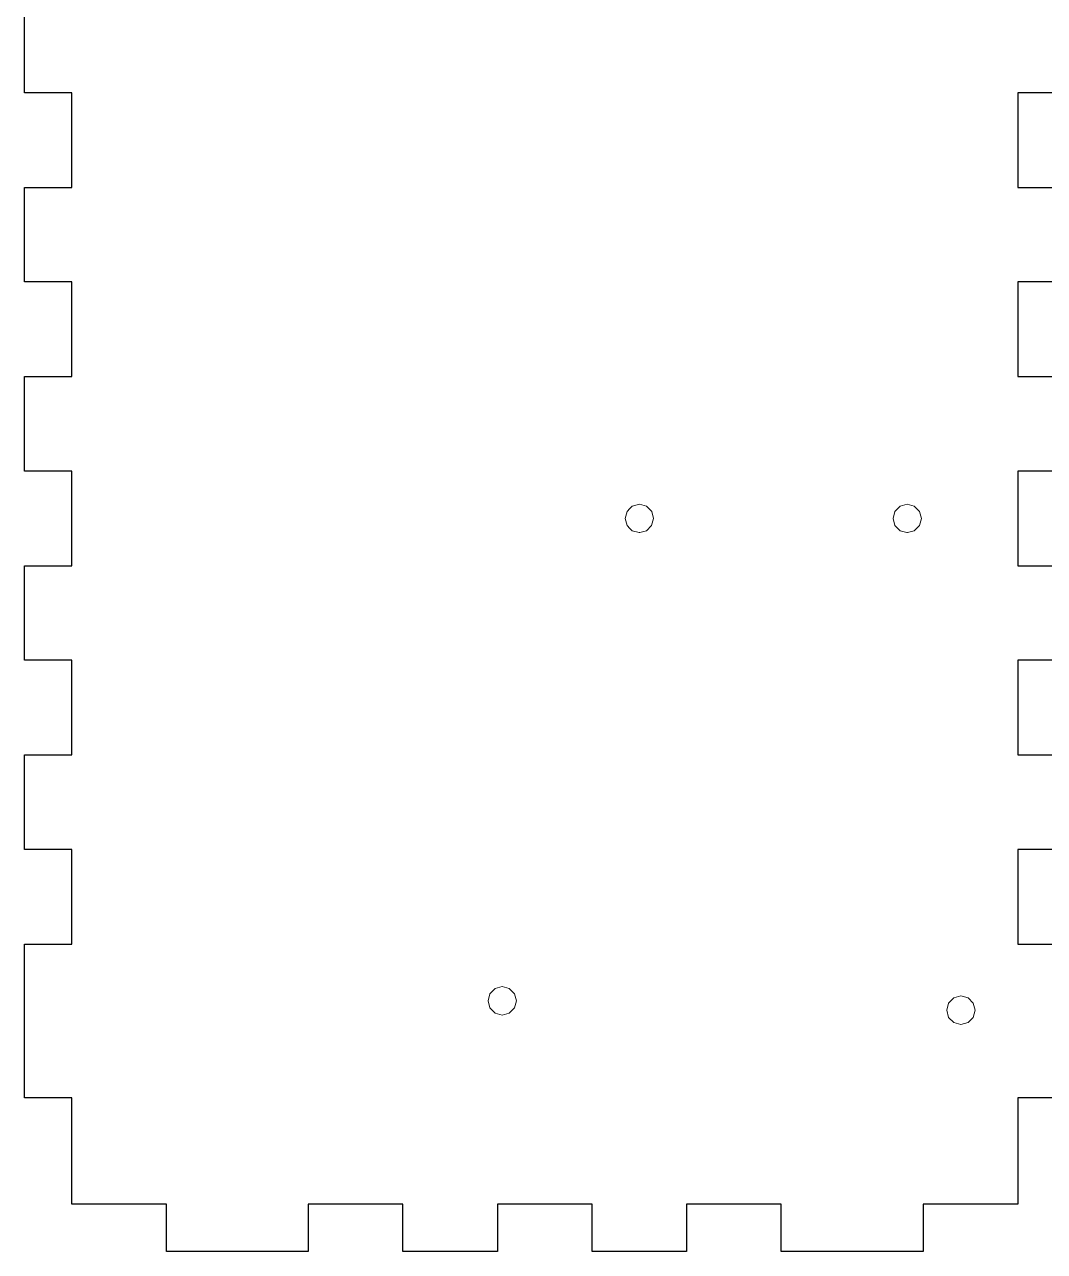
# Model space of a CAD drawing. Header units: inches. Extents: x -69 to 366, y -28 to 237.
# Drawn here: x -69.2 to 38.7, y -27.5 to 102.2 of the extents above; entities that cross this region are included whole.
import ezdxf

# ---------------------------------------------------------------- set-up
doc = ezdxf.new("R2010")
doc.units = ezdxf.units.IN
doc.header["$MEASUREMENT"] = 0
doc.layers.add('Corte Exterior', color=1, linetype='Continuous')
doc.layers.add('Corte Interior', color=3, linetype='Continuous')

msp = doc.modelspace()

# ---------------------------------------------------------------- linework, layer by layer
at = {"layer": 'Corte Exterior', "color": 7, "lineweight": 30, "true_color": 0xffffff}
for points in [[(40.84, -11.3), (35.84, -11.3), (35.84, -22.55), (25.84, -22.55), (25.84, -27.55), (10.84, -27.55), (10.84, -22.55), (0.84, -22.55), (0.84, -27.55), (-9.16, -27.55), (-9.16, -22.55), (-19.16, -22.55), (-19.16, -27.55), (-29.16, -27.55), (-29.16, -22.55), (-39.16, -22.55), (-39.16, -27.55), (-54.16, -27.55), (-54.16, -22.55), (-64.16, -22.55), (-64.16, -11.3), (-69.16, -11.3), (-69.16, 4.95), (-64.16, 4.95), (-64.16, 14.95), (-69.16, 14.95), (-69.16, 24.95), (-64.16, 24.95), (-64.16, 34.95), (-69.16, 34.95), (-69.16, 44.95), (-64.16, 44.95), (-64.16, 54.95), (-69.16, 54.95), (-69.16, 64.95), (-64.16, 64.95), (-64.16, 74.95), (-69.16, 74.95), (-69.16, 84.95), (-64.16, 84.95), (-64.16, 94.95), (-69.16, 94.95), (-69.16, 104.95)], [(40.84, 94.95), (35.84, 94.95), (35.84, 84.95), (40.84, 84.95)], [(40.84, 74.95), (35.84, 74.95), (35.84, 64.95), (40.84, 64.95)], [(40.84, 54.95), (35.84, 54.95), (35.84, 44.95), (40.84, 44.95)], [(40.84, 34.95), (35.84, 34.95), (35.84, 24.95), (40.84, 24.95)], [(40.84, 14.95), (35.84, 14.95), (35.84, 4.95), (40.84, 4.95)]]:
    msp.add_lwpolyline(points, dxfattribs=at)
at = {"layer": 'Corte Interior', "lineweight": 0}
for points in [[(-2.66, 49.95), (-2.86, 49.2), (-3.41, 48.65), (-4.12, 48.46), (-4.16, 48.45), (-4.19, 48.46), (-4.91, 48.65), (-5.15, 48.89), (-5.46, 49.2), (-5.66, 49.95), (-5.46, 50.7), (-5.15, 51.01), (-4.91, 51.25), (-4.16, 51.45), (-3.41, 51.25), (-2.85, 50.7), (-2.66, 49.95)], [(24.13, 48.46), (24.16, 48.45), (24.2, 48.46), (24.91, 48.65), (25.47, 49.2), (25.67, 49.95), (25.47, 50.7), (24.91, 51.25), (24.16, 51.46), (23.41, 51.25), (22.86, 50.7), (22.66, 49.95), (22.86, 49.2), (23.41, 48.65), (24.13, 48.46)], [(-18.66, 0.46), (-19.41, 0.25), (-19.96, -0.3), (-20.16, -1.05), (-19.96, -1.8), (-19.41, -2.35), (-18.66, -2.55), (-17.91, -2.35), (-17.36, -1.8), (-17.16, -1.05), (-17.36, -0.3), (-17.91, 0.25), (-18.66, 0.46)], [(31.14, -1.3), (31.34, -2.05), (31.14, -2.8), (30.59, -3.35), (29.84, -3.55), (29.09, -3.35), (28.54, -2.8), (28.34, -2.05), (28.54, -1.3), (29.09, -0.75), (29.84, -0.54), (30.59, -0.75), (31.14, -1.3)]]:
    msp.add_lwpolyline(points, dxfattribs=at)

doc.saveas('drawing.dxf')
